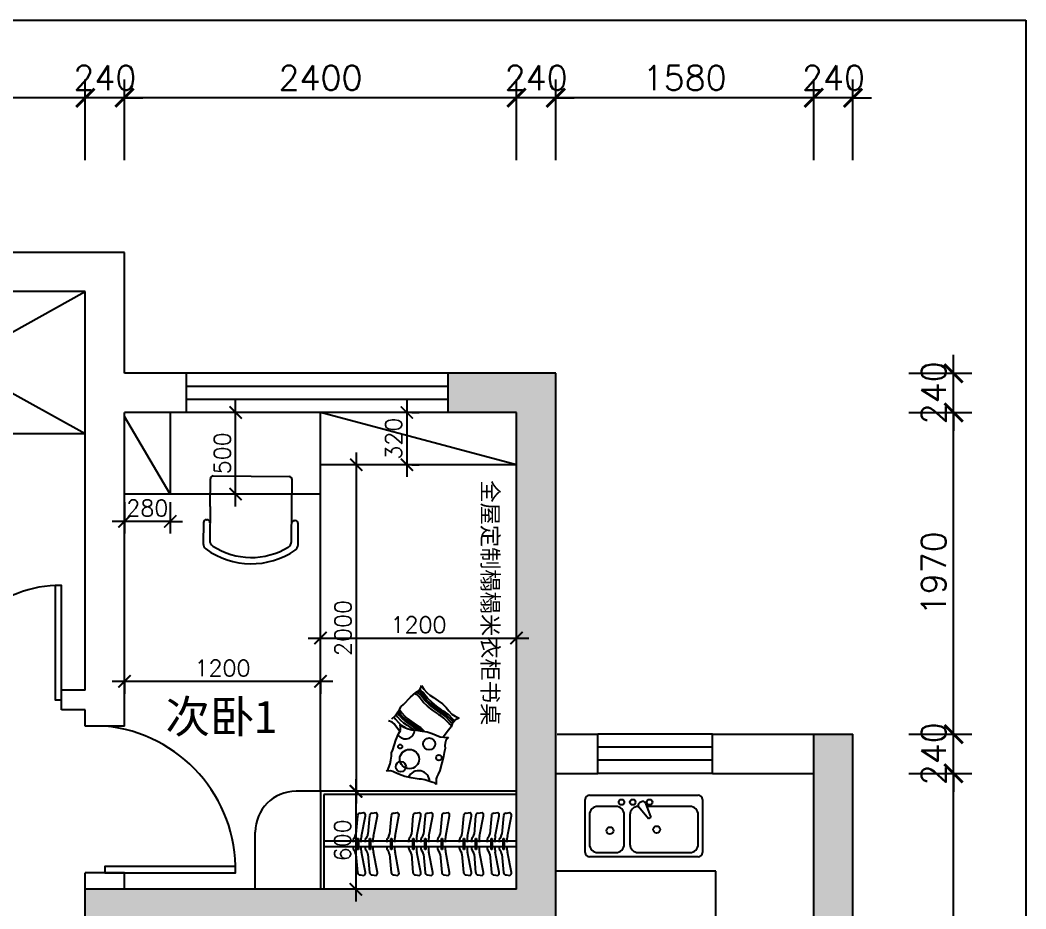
# Model space of a CAD drawing. Header units: millimetres. Extents: x 197048 to 234198, y -884 to 47075.
# Drawn here: x 204320 to 210478, y 4293 to 9736 of the extents above; entities that cross this region are included whole.
import ezdxf

# ---------------------------------------------------------------- set-up
doc = ezdxf.new("R2010")
doc.units = ezdxf.units.MM
doc.header["$PDMODE"] = 35
doc.header["$PDSIZE"] = -10
for name, color, linetype in [('1', 7, 'Continuous'), ('8', 8, 'Continuous'), ('家具内线', 251, 'Continuous'), ('家具外线', 145, 'Continuous'), ('灯具走线', 6, 'Continuous')]:
    doc.layers.add(name, color=color, linetype=linetype)
doc.styles.add('_TCH_DIM', font='simplex.shx')
doc.styles.add('样式 1', font='')
doc.styles.get('样式 1').set_extended_font_data('FangSong_GB2312')
doc.dimstyles.new('平面1-75', dxfattribs={"dimscale": 75, "dimtxt": 2, "dimasz": 1.5, "dimexe": 1.5, "dimexo": 0.625, "dimtad": 1, "dimdec": 0, "dimdsep": 46, "dimtxsty": '_TCH_DIM', "dimblk": 'ARCHTICK', "dimcen": 2.5, "dimdle": 1.5, "dimadec": 0, "dimazin": 0, "dimtfac": 1, "dimtdec": 0, "dimtix": 1, "dimtmove": 2, "dimatfit": 3, "dimldrblk": 'DOTSMALL', "dimfxl": 0, "dimarcsym": 0})
doc.dimstyles.new('平面内标注', dxfattribs={"dimscale": 50, "dimtxt": 2, "dimasz": 1.5, "dimexe": 1.5, "dimexo": 1, "dimtad": 1, "dimdec": 0, "dimdsep": 46, "dimtxsty": '_TCH_DIM', "dimblk": 'ARCHTICK', "dimcen": 2.5, "dimdle": 1.5, "dimclrd": 8, "dimclre": 8, "dimadec": 0, "dimazin": 0, "dimtfac": 1, "dimtdec": 0, "dimtix": 1, "dimtmove": 2, "dimatfit": 3, "dimfxl": 0, "dimarcsym": 0})

# ---------------------------------------------------------------- blocks, each defined once
blk = doc.blocks.new('_ArchTick')
at = {"color": 0, "linetype": 'ByBlock', "const_width": 0.15}
blk.add_lwpolyline([(-0.5, -0.5), (0.5, 0.5)], dxfattribs=at)
blk = doc.blocks.new('*D141')
at = {"layer": '1', "color": 0, "lineweight": -2}
for p, q in [((210035.1, 2250.6), (210035.1, 5235.6)), ((209760.7, 5123.1), (210147.6, 5123.1)), ((209760.7, 2363.1), (210147.6, 2363.1))]:
    blk.add_line(p, q, dxfattribs=at)
at = {"layer": 'Defpoints', "color": 0}
for p in [(209713.9, 5123.1), (210035.1, 5123.1), (209713.9, 2363.1)]:
    blk.add_point(p, dxfattribs=at)
at = {"layer": '1', "color": 0, "lineweight": -2, "xscale": 112.5, "yscale": 112.5, "zscale": 112.5}
for p, rotation in [((210035.1, 5123.1), 90), ((210035.1, 2363.1), 270)]:
    blk.add_blockref('_ArchTick', p, dxfattribs=dict(at, rotation=rotation))
at = {"layer": '1', "color": 0, "insert": (209913.2, 3743.1), "char_height": 150, "attachment_point": 5, "rotation": 90, "style": '_TCH_DIM'}
blk.add_mtext('2760', dxfattribs=at)
blk = doc.blocks.new('_DotSmall')
at = {"color": 0, "linetype": 'ByBlock', "const_width": 0.5}
blk.add_lwpolyline([(-0.0625, 0, 1), (0.0625, 0, 1)], format="xyb", close=True, dxfattribs=at)
blk = doc.blocks.new('*D142')
at = {"layer": '1', "color": 0, "lineweight": -2}
for p, q in [((210035.1, 5363.1), (210035.1, 5475.6)), ((209760.7, 5363.1), (210147.6, 5363.1)), ((210035.1, 5123.1), (210035.1, 5363.1)), ((209760.7, 5123.1), (210147.6, 5123.1)), ((210035.1, 5123.1), (210035.1, 5010.6))]:
    blk.add_line(p, q, dxfattribs=at)
at = {"layer": 'Defpoints', "color": 0}
for p in [(209713.9, 5363.1), (210035.1, 5363.1), (209713.9, 5123.1)]:
    blk.add_point(p, dxfattribs=at)
at = {"layer": '1', "color": 0, "lineweight": -2, "xscale": 112.5, "yscale": 112.5, "zscale": 112.5}
for p, rotation in [((210035.1, 5363.1), 270), ((210035.1, 5123.1), 90)]:
    blk.add_blockref('_ArchTick', p, dxfattribs=dict(at, rotation=rotation))
at = {"layer": '1', "color": 0, "insert": (209913.2, 5243.1), "char_height": 150, "attachment_point": 5, "rotation": 90, "style": '_TCH_DIM'}
blk.add_mtext('240', dxfattribs=at)
blk = doc.blocks.new('*D143')
at = {"layer": '1', "color": 0, "lineweight": -2}
for p, q in [((210035.1, 5250.6), (210035.1, 7445.6)), ((209760.7, 7333.1), (210147.6, 7333.1)), ((209760.7, 5363.1), (210147.6, 5363.1))]:
    blk.add_line(p, q, dxfattribs=at)
at = {"layer": 'Defpoints', "color": 0}
for p in [(209713.9, 7333.1), (210035.1, 7333.1), (209713.9, 5363.1)]:
    blk.add_point(p, dxfattribs=at)
at = {"layer": '1', "color": 0, "lineweight": -2, "xscale": 112.5, "yscale": 112.5, "zscale": 112.5}
for p, rotation in [((210035.1, 7333.1), 90), ((210035.1, 5363.1), 270)]:
    blk.add_blockref('_ArchTick', p, dxfattribs=dict(at, rotation=rotation))
at = {"layer": '1', "color": 0, "insert": (209913.2, 6348.1), "char_height": 150, "attachment_point": 5, "rotation": 90, "style": '_TCH_DIM'}
blk.add_mtext('1970', dxfattribs=at)
blk = doc.blocks.new('*D144')
at = {"layer": '1', "color": 0, "lineweight": -2}
for p, q in [((210035.1, 7573.1), (210035.1, 7685.6)), ((209760.7, 7573.1), (210147.6, 7573.1)), ((210035.1, 7333.1), (210035.1, 7573.1)), ((209760.7, 7333.1), (210147.6, 7333.1)), ((210035.1, 7333.1), (210035.1, 7220.6))]:
    blk.add_line(p, q, dxfattribs=at)
at = {"layer": 'Defpoints', "color": 0}
for p in [(209713.9, 7573.1), (210035.1, 7573.1), (209713.9, 7333.1)]:
    blk.add_point(p, dxfattribs=at)
at = {"layer": '1', "color": 0, "lineweight": -2, "xscale": 112.5, "yscale": 112.5, "zscale": 112.5}
for p, rotation in [((210035.1, 7573.1), 270), ((210035.1, 7333.1), 90)]:
    blk.add_blockref('_ArchTick', p, dxfattribs=dict(at, rotation=rotation))
at = {"layer": '1', "color": 0, "insert": (209913.2, 7453.1), "char_height": 150, "attachment_point": 5, "rotation": 90, "style": '_TCH_DIM'}
blk.add_mtext('240', dxfattribs=at)
blk = doc.blocks.new('*D145')
at = {"layer": '1', "color": 0, "lineweight": -2}
for p, q in [((209179.3, 8877.7), (209179.3, 9373.2)), ((209419.3, 8877.7), (209419.3, 9373.2)), ((209179.3, 9260.7), (209066.8, 9260.7)), ((209419.3, 9260.7), (209179.3, 9260.7)), ((209419.3, 9260.7), (209531.8, 9260.7))]:
    blk.add_line(p, q, dxfattribs=at)
at = {"layer": 'Defpoints', "color": 0}
for p in [(209179.3, 9260.7), (209179.3, 8830.8), (209419.3, 8830.8)]:
    blk.add_point(p, dxfattribs=at)
at = {"layer": '1', "color": 0, "lineweight": -2, "xscale": 112.5, "yscale": 112.5, "zscale": 112.5}
blk.add_blockref('_ArchTick', (209179.3, 9260.7), dxfattribs=at)
at = {"layer": '1', "color": 0, "lineweight": -2, "xscale": 112.5, "yscale": 112.5, "zscale": 112.5, "rotation": 180}
blk.add_blockref('_ArchTick', (209419.3, 9260.7), dxfattribs=at)
at = {"layer": '1', "color": 0, "insert": (209299.3, 9382.6), "char_height": 150, "attachment_point": 5, "style": '_TCH_DIM'}
blk.add_mtext('240', dxfattribs=at)
blk = doc.blocks.new('*D146')
at = {"layer": '1', "color": 0, "lineweight": -2}
for p, q in [((207599.3, 8877.7), (207599.3, 9373.2)), ((209179.3, 8877.7), (209179.3, 9373.2)), ((209291.8, 9260.7), (207486.8, 9260.7))]:
    blk.add_line(p, q, dxfattribs=at)
at = {"layer": 'Defpoints', "color": 0}
for p in [(207599.3, 9260.7), (207599.3, 8830.8), (209179.3, 8830.8)]:
    blk.add_point(p, dxfattribs=at)
at = {"layer": '1', "color": 0, "lineweight": -2, "xscale": 112.5, "yscale": 112.5, "zscale": 112.5, "rotation": 180}
blk.add_blockref('_ArchTick', (207599.3, 9260.7), dxfattribs=at)
at = {"layer": '1', "color": 0, "lineweight": -2, "xscale": 112.5, "yscale": 112.5, "zscale": 112.5}
blk.add_blockref('_ArchTick', (209179.3, 9260.7), dxfattribs=at)
at = {"layer": '1', "color": 0, "insert": (208389.3, 9382.6), "char_height": 150, "attachment_point": 5, "style": '_TCH_DIM'}
blk.add_mtext('1580', dxfattribs=at)
blk = doc.blocks.new('*D147')
at = {"layer": '1', "color": 0, "lineweight": -2}
for p, q in [((207359.3, 8877.7), (207359.3, 9373.2)), ((207599.3, 8877.7), (207599.3, 9373.2)), ((207359.3, 9260.7), (207246.8, 9260.7)), ((207599.3, 9260.7), (207359.3, 9260.7)), ((207599.3, 9260.7), (207711.8, 9260.7))]:
    blk.add_line(p, q, dxfattribs=at)
at = {"layer": 'Defpoints', "color": 0}
for p in [(207359.3, 9260.7), (207359.3, 8830.8), (207599.3, 8830.8)]:
    blk.add_point(p, dxfattribs=at)
at = {"layer": '1', "color": 0, "lineweight": -2, "xscale": 112.5, "yscale": 112.5, "zscale": 112.5}
blk.add_blockref('_ArchTick', (207359.3, 9260.7), dxfattribs=at)
at = {"layer": '1', "color": 0, "lineweight": -2, "xscale": 112.5, "yscale": 112.5, "zscale": 112.5, "rotation": 180}
blk.add_blockref('_ArchTick', (207599.3, 9260.7), dxfattribs=at)
at = {"layer": '1', "color": 0, "insert": (207479.3, 9382.6), "char_height": 150, "attachment_point": 5, "style": '_TCH_DIM'}
blk.add_mtext('240', dxfattribs=at)
blk = doc.blocks.new('*D148')
at = {"layer": '1', "color": 0, "lineweight": -2}
for p, q in [((204959.3, 8877.7), (204959.3, 9373.2)), ((207359.3, 8877.7), (207359.3, 9373.2)), ((207471.8, 9260.7), (204846.8, 9260.7))]:
    blk.add_line(p, q, dxfattribs=at)
at = {"layer": 'Defpoints', "color": 0}
for p in [(204959.3, 9260.7), (204959.3, 8830.8), (207359.3, 8830.8)]:
    blk.add_point(p, dxfattribs=at)
at = {"layer": '1', "color": 0, "lineweight": -2, "xscale": 112.5, "yscale": 112.5, "zscale": 112.5, "rotation": 180}
blk.add_blockref('_ArchTick', (204959.3, 9260.7), dxfattribs=at)
at = {"layer": '1', "color": 0, "lineweight": -2, "xscale": 112.5, "yscale": 112.5, "zscale": 112.5}
blk.add_blockref('_ArchTick', (207359.3, 9260.7), dxfattribs=at)
at = {"layer": '1', "color": 0, "insert": (206159.3, 9382.6), "char_height": 150, "attachment_point": 5, "style": '_TCH_DIM'}
blk.add_mtext('2400', dxfattribs=at)
blk = doc.blocks.new('*D149')
at = {"layer": '1', "color": 0, "lineweight": -2}
for p, q in [((204719.3, 8877.7), (204719.3, 9373.2)), ((204959.3, 8877.7), (204959.3, 9373.2)), ((204719.3, 9260.7), (204606.8, 9260.7)), ((204959.3, 9260.7), (204719.3, 9260.7)), ((204959.3, 9260.7), (205071.8, 9260.7))]:
    blk.add_line(p, q, dxfattribs=at)
at = {"layer": 'Defpoints', "color": 0}
for p in [(204719.3, 9260.7), (204719.3, 8830.8), (204959.3, 8830.8)]:
    blk.add_point(p, dxfattribs=at)
at = {"layer": '1', "color": 0, "lineweight": -2, "xscale": 112.5, "yscale": 112.5, "zscale": 112.5}
blk.add_blockref('_ArchTick', (204719.3, 9260.7), dxfattribs=at)
at = {"layer": '1', "color": 0, "lineweight": -2, "xscale": 112.5, "yscale": 112.5, "zscale": 112.5, "rotation": 180}
blk.add_blockref('_ArchTick', (204959.3, 9260.7), dxfattribs=at)
at = {"layer": '1', "color": 0, "insert": (204839.3, 9382.6), "char_height": 150, "attachment_point": 5, "style": '_TCH_DIM'}
blk.add_mtext('240', dxfattribs=at)
blk = doc.blocks.new('*D150')
at = {"layer": '1', "color": 0, "lineweight": -2}
for p, q in [((203149.3, 8877.7), (203149.3, 9373.2)), ((204719.3, 8877.7), (204719.3, 9373.2)), ((204831.8, 9260.7), (203036.8, 9260.7))]:
    blk.add_line(p, q, dxfattribs=at)
at = {"layer": 'Defpoints', "color": 0}
for p in [(203149.3, 9260.7), (203149.3, 8830.8), (204719.3, 8830.8)]:
    blk.add_point(p, dxfattribs=at)
at = {"layer": '1', "color": 0, "lineweight": -2, "xscale": 112.5, "yscale": 112.5, "zscale": 112.5, "rotation": 180}
blk.add_blockref('_ArchTick', (203149.3, 9260.7), dxfattribs=at)
at = {"layer": '1', "color": 0, "lineweight": -2, "xscale": 112.5, "yscale": 112.5, "zscale": 112.5}
blk.add_blockref('_ArchTick', (204719.3, 9260.7), dxfattribs=at)
at = {"layer": '1', "color": 0, "insert": (203934.3, 9382.6), "char_height": 150, "attachment_point": 5, "style": '_TCH_DIM'}
blk.add_mtext('1570', dxfattribs=at)
blk = doc.blocks.new('554444')
at = {"layer": '家具外线', "color": 4}
for p, q in [((-540.6, 373.3), (-540.6, 243)), ((40, 243), (40, 371.3)), ((-500, 353.9), (-500, 144.1)), ((0, 144.1), (0, 351.8)), ((-518, 225), (-522, 225)), ((22, 225), (18, 225)), ((-500, 144.1), (-500, -26)), ((0, 144.1), (0, -26)), ((-18, -44), (-482, -44))]:
    blk.add_line(p, q, dxfattribs=at)
for centre, radius, start, end in [((-251.7, 19.8), 472.4, 54.40044, 125.13971), ((-251.7, 19.8), 433.7, 57.47664, 121.94119), ((-500.6, 373.3), 40, 125.13971, 180), ((-460, 353.9), 40, 121.94119, 180), ((-40, 351.8), 40, 0, 57.47664), ((0, 371.3), 40, 0, 54.40044), ((-521.6, 244), 19, 182.96605, 268.77188), ((-518, 243), 18, 270, 0), ((18, 243), 18, 180, 270), ((22, 243), 18, 270, 0), ((-482, -26), 18, 180, 270), ((-18, -26), 18, 270, 0)]:
    blk.add_arc(centre, radius, start, end, dxfattribs=at)
blk = doc.blocks.new('fdaf')
at = {"layer": '灯具走线', "color": 8, "linetype": 'ByBlock'}
for p, q in [((127561, -38309.2), (127561, -37982.7)), ((127586.8, -37956.9), (128252.9, -37956.9)), ((128278.7, -37982.7), (128278.7, -38309.2)), ((127748.6, -38025.7), (127638.4, -38025.7)), ((127947.4, -38102.1), (127888.3, -38030.3)), ((127905, -37997.6), (127893, -38004.5)), ((127929.7, -38006.4), (127962.3, -38093.5)), ((128201.4, -38025.7), (127936.9, -38025.7)), ((127586.8, -38077.2), (127586.8, -38257.6)), ((127800.2, -38257.6), (127800.2, -38077.2)), ((127834.6, -38077.2), (127834.6, -38257.6)), ((127962.3, -38093.5), (127947.4, -38102.1)), ((128252.9, -38257.6), (128252.9, -38077.2)), ((128252.9, -38334.9), (127586.8, -38334.9)), ((127638.4, -38309.2), (127748.6, -38309.2)), ((127886.1, -38309.2), (128201.4, -38309.2))]:
    blk.add_line(p, q, dxfattribs=at)
for centre, radius in [((127783, -37999.9), 17.2), ((127851.7, -37999.9), 17.2), ((127954.8, -37999.9), 17.2), ((127712.2, -38173.8), 21.5), ((127997.8, -38167.4), 21.5)]:
    blk.add_circle(centre, radius, dxfattribs=at)
for centre, radius, start, end in [((127586.8, -37982.7), 25.8, 90, 180), ((128252.9, -37982.7), 25.8, 0, 90), ((127638.4, -38077.2), 51.5, 90, 180), ((127748.6, -38077.2), 51.5, 0, 90), ((127886.1, -38077.2), 51.5, 90, 180), ((127901.6, -38019.4), 17.2, 120, 219.46232), ((127913.6, -38012.5), 17.2, 20.53768, 120), ((128201.4, -38077.2), 51.5, 0, 90), ((127638.4, -38257.6), 51.5, 180, 270), ((127748.6, -38257.6), 51.5, 270, 0), ((127886.1, -38257.6), 51.5, 180, 270), ((128201.4, -38257.6), 51.5, 270, 0), ((127586.8, -38309.2), 25.8, 180, 270), ((128252.9, -38309.2), 25.8, 270, 0)]:
    blk.add_arc(centre, radius, start, end, dxfattribs=at)
blk = doc.blocks.new('*D160')
at = {"layer": '1', "color": 8, "lineweight": -2}
for p, q in [((206159.3, 6001.9), (206159.3, 6026.9)), ((207359.3, 6001.9), (207359.3, 6026.9)), ((206084.3, 5951.9), (207434.3, 5951.9))]:
    blk.add_line(p, q, dxfattribs=at)
at = {"layer": 'Defpoints', "color": 0}
for p in [(206159.3, 5951.9), (207359.3, 5951.9), (207359.3, 5951.9)]:
    blk.add_point(p, dxfattribs=at)
at = {"layer": '1', "color": 8, "lineweight": -2, "xscale": 75, "yscale": 75, "zscale": 75, "rotation": 180}
blk.add_blockref('_ArchTick', (206159.3, 5951.9), dxfattribs=at)
at = {"layer": '1', "color": 8, "lineweight": -2, "xscale": 75, "yscale": 75, "zscale": 75}
blk.add_blockref('_ArchTick', (207359.3, 5951.9), dxfattribs=at)
at = {"layer": '1', "color": 0, "insert": (206759.3, 6033.2), "char_height": 100, "attachment_point": 5, "style": '_TCH_DIM'}
blk.add_mtext('1200', dxfattribs=at)
blk = doc.blocks.new('*D161')
at = {"layer": '1', "color": 8, "lineweight": -2}
for p, q in [((206375.6, 5088.1), (206375.6, 4338.1)), ((206325.6, 5013.1), (206300.6, 5013.1)), ((206325.6, 4413.1), (206300.6, 4413.1))]:
    blk.add_line(p, q, dxfattribs=at)
at = {"layer": 'Defpoints', "color": 0}
for p in [(206375.6, 5013.1), (206375.6, 4413.1), (206375.6, 4413.1)]:
    blk.add_point(p, dxfattribs=at)
at = {"layer": '1', "color": 8, "lineweight": -2, "xscale": 75, "yscale": 75, "zscale": 75}
for p, rotation in [((206375.6, 5013.1), 90), ((206375.6, 4413.1), 270)]:
    blk.add_blockref('_ArchTick', p, dxfattribs=dict(at, rotation=rotation))
at = {"layer": '1', "color": 0, "insert": (206294.3, 4713.1), "char_height": 100, "attachment_point": 5, "rotation": 90, "style": '_TCH_DIM'}
blk.add_mtext('600', dxfattribs=at)
blk = doc.blocks.new('*D162')
at = {"layer": '1', "color": 8, "lineweight": -2}
for p, q in [((205639.5, 6758.1), (205639.5, 7408.1)), ((205589.5, 7333.1), (205564.5, 7333.1)), ((205632.7, 6833.1), (205564.5, 6833.1))]:
    blk.add_line(p, q, dxfattribs=at)
at = {"layer": 'Defpoints', "color": 0}
for p in [(205639.5, 7333.1), (205639.5, 7333.1), (205682.7, 6833.1)]:
    blk.add_point(p, dxfattribs=at)
at = {"layer": '1', "color": 8, "lineweight": -2, "xscale": 75, "yscale": 75, "zscale": 75}
for p, rotation in [((205639.5, 7333.1), 90), ((205639.5, 6833.1), 270)]:
    blk.add_blockref('_ArchTick', p, dxfattribs=dict(at, rotation=rotation))
at = {"layer": '1', "color": 0, "insert": (205558.2, 7083.1), "char_height": 100, "attachment_point": 5, "rotation": 90, "style": '_TCH_DIM'}
blk.add_mtext('500', dxfattribs=at)
blk = doc.blocks.new('*D204')
at = {"layer": '1', "color": 8, "lineweight": -2}
for p, q in [((206234.3, 5686.1), (204884.3, 5686.1)), ((204959.3, 5686.1), (204959.3, 5611.1)), ((206159.3, 5686.1), (206159.3, 5611.1))]:
    blk.add_line(p, q, dxfattribs=at)
at = {"layer": 'Defpoints', "color": 0}
for p in [(204959.3, 5736.1), (206159.3, 5736.1), (204959.3, 5686.1)]:
    blk.add_point(p, dxfattribs=at)
at = {"layer": '1', "color": 8, "lineweight": -2, "xscale": 75, "yscale": 75, "zscale": 75, "rotation": 180}
blk.add_blockref('_ArchTick', (204959.3, 5686.1), dxfattribs=at)
at = {"layer": '1', "color": 8, "lineweight": -2, "xscale": 75, "yscale": 75, "zscale": 75}
blk.add_blockref('_ArchTick', (206159.3, 5686.1), dxfattribs=at)
at = {"layer": '1', "color": 0, "insert": (205559.3, 5767.4), "char_height": 100, "attachment_point": 5, "style": '_TCH_DIM'}
blk.add_mtext('1200', dxfattribs=at)
blk = doc.blocks.new('*D205')
at = {"layer": '1', "color": 8, "lineweight": -2}
for p, q in [((204959.3, 6783.1), (204959.3, 6591.1)), ((205239.5, 6783.1), (205239.5, 6591.1)), ((204959.3, 6666.1), (204884.3, 6666.1)), ((205239.5, 6666.1), (204959.3, 6666.1)), ((205239.5, 6666.1), (205314.5, 6666.1))]:
    blk.add_line(p, q, dxfattribs=at)
at = {"layer": 'Defpoints', "color": 0}
for p in [(204959.3, 6833.1), (205239.5, 6833.1), (204959.3, 6666.1)]:
    blk.add_point(p, dxfattribs=at)
at = {"layer": '1', "color": 8, "lineweight": -2, "xscale": 75, "yscale": 75, "zscale": 75}
blk.add_blockref('_ArchTick', (204959.3, 6666.1), dxfattribs=at)
at = {"layer": '1', "color": 8, "lineweight": -2, "xscale": 75, "yscale": 75, "zscale": 75, "rotation": 180}
blk.add_blockref('_ArchTick', (205239.5, 6666.1), dxfattribs=at)
at = {"layer": '1', "color": 0, "insert": (205099.4, 6747.4), "char_height": 100, "attachment_point": 5, "style": '_TCH_DIM'}
blk.add_mtext('280', dxfattribs=at)
blk = doc.blocks.new('*D206')
at = {"layer": '1', "color": 8, "lineweight": -2}
for p, q in [((206377.9, 7088.1), (206377.9, 4938.1)), ((206357.9, 7013.1), (206302.9, 7013.1)), ((206357.9, 5013.1), (206302.9, 5013.1))]:
    blk.add_line(p, q, dxfattribs=at)
at = {"layer": 'Defpoints', "color": 0}
for p in [(206407.9, 7013.1), (206377.9, 5013.1), (206407.9, 5013.1)]:
    blk.add_point(p, dxfattribs=at)
at = {"layer": '1', "color": 8, "lineweight": -2, "xscale": 75, "yscale": 75, "zscale": 75}
for p, rotation in [((206377.9, 7013.1), 90), ((206377.9, 5013.1), 270)]:
    blk.add_blockref('_ArchTick', p, dxfattribs=dict(at, rotation=rotation))
at = {"layer": '1', "color": 0, "insert": (206296.7, 6013.1), "char_height": 100, "attachment_point": 5, "rotation": 90, "style": '_TCH_DIM'}
blk.add_mtext('2000', dxfattribs=at)
blk = doc.blocks.new('*D207')
at = {"layer": '1', "color": 8, "lineweight": -2}
for p, q in [((206687.9, 7408.1), (206687.9, 6938.1)), ((206717.9, 7333.1), (206762.9, 7333.1)), ((206717.9, 7013.1), (206762.9, 7013.1))]:
    blk.add_line(p, q, dxfattribs=at)
at = {"layer": 'Defpoints', "color": 0}
for p in [(206667.9, 7333.1), (206667.9, 7013.1), (206687.9, 7013.1)]:
    blk.add_point(p, dxfattribs=at)
at = {"layer": '1', "color": 8, "lineweight": -2, "xscale": 75, "yscale": 75, "zscale": 75}
for p, rotation in [((206687.9, 7333.1), 90), ((206687.9, 7013.1), 270)]:
    blk.add_blockref('_ArchTick', p, dxfattribs=dict(at, rotation=rotation))
at = {"layer": '1', "color": 0, "insert": (206606.7, 7173.1), "char_height": 100, "attachment_point": 5, "rotation": 90, "style": '_TCH_DIM'}
blk.add_mtext('320', dxfattribs=at)

msp = doc.modelspace()

# ---------------------------------------------------------------- hatches: boundary and pattern name
at = {"layer": '1'}
for points in [[(207359.3, 4413.1), (204959.3, 4413.1), (204719.3, 4413.1), (204719.3, 4173.1), (207599.3, 4173.1), (207599.3, 7573.1), (206939.3, 7573.1), (206939.3, 7333.1), (207359.3, 7333.1)], [(209179.3, 2363.1), (208684.7, 2363.1), (208684.7, 2123.1), (209419.3, 2123.1), (209419.3, 5363.1), (209179.3, 5363.1)]]:
    msp.add_hatch(color=8, dxfattribs=at).paths.add_polyline_path(points)

# ---------------------------------------------------------------- linework, layer by layer
at = {"color": 8}
for p, q in [((207359.3, 4706.9), (206179.3, 4706.9)), ((206179.3, 4675.5), (207359.3, 4675.5))]:
    msp.add_line(p, q, dxfattribs=at)
at = {"layer": '1', "color": 7}
for p, q in [((204959.3, 8313.1), (204189.2, 8313.1)), ((204959.3, 7573.1), (204959.3, 8313.1)), ((204719.3, 8073.1), (204189.2, 8073.1)), ((204719.3, 5633.1), (204719.3, 8073.1)), ((205339.5, 7573.1), (204959.3, 7573.1)), ((205339.5, 7333.1), (205339.5, 7573.1)), ((207599.3, 7573.1), (206939.3, 7573.1)), ((206939.3, 7573.1), (206939.3, 7333.1)), ((207599.3, 4173.1), (207599.3, 7573.1)), ((205339.5, 7333.1), (204959.3, 7333.1)), ((204959.3, 5413.1), (204959.3, 7333.1)), ((207359.3, 7333.1), (206939.3, 7333.1)), ((207359.3, 4413.1), (207359.3, 7333.1)), ((204719.3, 5633.1), (204574.3, 5633.1)), ((204574.3, 5513.1), (204574.3, 5633.1)), ((204719.3, 5513.1), (204574.3, 5513.1)), ((204719.3, 5413.1), (204719.3, 5513.1)), ((204959.3, 5413.1), (204719.3, 5413.1)), ((207608.6, 5363.1), (207858, 5363.1)), ((207858, 5123.1), (207858, 5363.1)), ((208559.3, 5363.1), (209419.3, 5363.1)), ((208559.3, 5123.1), (208559.3, 5363.1)), ((209179.3, 2363.1), (209179.3, 5363.1)), ((209419.3, 2073.1), (209419.3, 5363.1)), ((207599.3, 5123.1), (207858, 5123.1)), ((208559.3, 5123.1), (209179.3, 5123.1)), ((204719.3, 4173.1), (204719.3, 4513.1)), ((204959.3, 4513.1), (204719.3, 4513.1)), ((204959.3, 4413.1), (204959.3, 4513.1)), ((204959.3, 4413.1), (204719.3, 4413.1)), ((207359.3, 4413.1), (204959.3, 4413.1))]:
    msp.add_line(p, q, dxfattribs=at)
at = {"layer": '1', "color": 8}
for p, q in [((203149.3, 7201.6), (204719.3, 8073.1)), ((204719.3, 7201.6), (203149.3, 8073.1)), ((206939.3, 7573.1), (205339.5, 7573.1)), ((205239.5, 7333.1), (205239.5, 6833.1)), ((206939.3, 7333.1), (205339.5, 7333.1)), ((207359.3, 7013.1), (206159.3, 7333.1)), ((205239.5, 6833.1), (204959.3, 7309.5)), ((204719.3, 7201.6), (203149.3, 7201.6)), ((208559.3, 5363.1), (207858, 5363.1)), ((208559.3, 5123.1), (207858, 5123.1)), ((208579.3, 4523.1), (207599.3, 4523.1)), ((208579.3, 2363.1), (208579.3, 4523.1))]:
    msp.add_line(p, q, dxfattribs=at)
at = {"layer": '1', "color": 3}
for p, q in [((206939.3, 7493.1), (205339.5, 7493.1)), ((206939.3, 7413.1), (205339.5, 7413.1)), ((208559.3, 5283.1), (207858, 5283.1)), ((208559.3, 5203.1), (207858, 5203.1))]:
    msp.add_line(p, q, dxfattribs=at)
at = {"layer": '1', "color": 4}
for p, q in [((206159.3, 5013.1), (206159.3, 7333.1)), ((207359.3, 7013.1), (206159.3, 7013.1)), ((206159.3, 6833.1), (204959.3, 6833.1)), ((207359.3, 5013.1), (206009.3, 5013.1)), ((206159.3, 5013.1), (206159.3, 4413.1)), ((207359.3, 4993.1), (206179.3, 4993.1)), ((206179.3, 4993.1), (206179.3, 4413.1)), ((205759.3, 4413.1), (205759.3, 4763.1))]:
    msp.add_line(p, q, dxfattribs=at)
at = {"layer": '1', "color": 0}
msp.add_lwpolyline([(210477.9, 9736.1), (210477.9, -883.9), (197047.9, -883.9), (197047.9, 9736.1)], close=True, dxfattribs=at)
at = {"layer": '1', "color": 8}
for points in [[(204574.3, 5573.1), (204574.3, 6273.1), (204534.3, 6273.1), (204534.3, 5573.1), (204574.3, 5573.1)], [(204839.3, 4513.1), (205639.3, 4513.1), (205639.3, 4553.1), (204839.3, 4553.1), (204839.3, 4513.1)]]:
    msp.add_lwpolyline(points, dxfattribs=at)
for centre, radius, start, end in [((204554.3, 5593.1), 680.3, 88.31532, 181.68468), ((204755.6, 4533.1), 884, 358.70357, 84.56351)]:
    msp.add_arc(centre, radius, start, end, dxfattribs=at)
at = {"layer": '1', "color": 4}
msp.add_arc((206009.3, 4763.1), 250, 90, 180, dxfattribs=at)
at = {"layer": '8'}
for p, q in [((206401.4, 4879.2), (206425.5, 4882.5)), ((206425.5, 4880.7), (206401.4, 4877.3)), ((206475.2, 4879.2), (206499.2, 4882.5)), ((206499.2, 4880.7), (206475.2, 4877.3)), ((206607.3, 4879.2), (206631.4, 4882.5)), ((206631.4, 4880.7), (206607.3, 4877.3)), ((206741.4, 4879.2), (206765.5, 4882.5)), ((206765.5, 4880.7), (206741.4, 4877.3)), ((206815.2, 4879.2), (206839.2, 4882.5)), ((206839.2, 4880.7), (206815.2, 4877.3)), ((206917.3, 4879.2), (206941.4, 4882.5)), ((206941.4, 4880.7), (206917.3, 4877.3)), ((207051.4, 4879.2), (207075.5, 4882.5)), ((207075.5, 4880.7), (207051.4, 4877.3)), ((207125.2, 4879.2), (207149.2, 4882.5)), ((207149.2, 4880.7), (207125.2, 4877.3)), ((207221.4, 4879.2), (207245.5, 4882.5)), ((207245.5, 4880.7), (207221.4, 4877.3)), ((207295.2, 4879.2), (207319.2, 4882.5)), ((207319.2, 4880.7), (207295.2, 4877.3)), ((206385.5, 4862.6), (206375.4, 4750)), ((206409.6, 4738.5), (206433.9, 4863.4)), ((206459.2, 4862.6), (206449.2, 4750)), ((206483.4, 4738.5), (206507.7, 4863.4)), ((206591.4, 4862.6), (206581.3, 4750)), ((206615.6, 4738.5), (206639.8, 4863.4)), ((206725.5, 4862.6), (206715.4, 4750)), ((206749.6, 4738.5), (206773.9, 4863.4)), ((206799.2, 4862.6), (206789.2, 4750)), ((206823.4, 4738.5), (206847.7, 4863.4)), ((206901.4, 4862.6), (206891.3, 4750)), ((206925.6, 4738.5), (206949.8, 4863.4)), ((207035.5, 4862.6), (207025.4, 4750)), ((207059.6, 4738.5), (207083.9, 4863.4)), ((207109.2, 4862.6), (207099.2, 4750)), ((207133.4, 4738.5), (207157.7, 4863.4)), ((207205.5, 4862.6), (207195.4, 4750)), ((207229.6, 4738.5), (207253.9, 4863.4)), ((207279.2, 4862.6), (207269.2, 4750)), ((207303.4, 4738.5), (207327.7, 4863.4)), ((206358.9, 4711.5), (206358.9, 4702.2)), ((206371.9, 4739.3), (206362.5, 4724.1)), ((206384.6, 4657), (206384.6, 4723.5)), ((206384.6, 4723.5), (206391, 4723.5)), ((206391, 4723.5), (206391, 4657)), ((206432.7, 4711.5), (206432.7, 4702.2)), ((206445.7, 4739.3), (206436.3, 4724.1)), ((206458.4, 4657), (206458.4, 4723.5)), ((206458.4, 4723.5), (206464.7, 4723.5)), ((206464.7, 4723.5), (206464.7, 4657)), ((206564.8, 4711.5), (206564.8, 4702.2)), ((206577.8, 4739.3), (206568.4, 4724.1)), ((206590.5, 4657), (206590.5, 4723.5)), ((206590.5, 4723.5), (206596.9, 4723.5)), ((206596.9, 4723.5), (206596.9, 4657)), ((206698.9, 4711.5), (206698.9, 4702.2)), ((206711.9, 4739.3), (206702.5, 4724.1)), ((206724.6, 4657), (206724.6, 4723.5)), ((206724.6, 4723.5), (206731, 4723.5)), ((206731, 4723.5), (206731, 4657)), ((206772.7, 4711.5), (206772.7, 4702.2)), ((206785.7, 4739.3), (206776.3, 4724.1)), ((206798.4, 4657), (206798.4, 4723.5)), ((206798.4, 4723.5), (206804.7, 4723.5)), ((206804.7, 4723.5), (206804.7, 4657)), ((206874.8, 4711.5), (206874.8, 4702.2)), ((206887.8, 4739.3), (206878.4, 4724.1)), ((206900.5, 4657), (206900.5, 4723.5)), ((206900.5, 4723.5), (206906.9, 4723.5)), ((206906.9, 4723.5), (206906.9, 4657)), ((207008.9, 4711.5), (207008.9, 4702.2)), ((207021.9, 4739.3), (207012.5, 4724.1)), ((207034.6, 4657), (207034.6, 4723.5)), ((207034.6, 4723.5), (207041, 4723.5)), ((207041, 4723.5), (207041, 4657)), ((207082.7, 4711.5), (207082.7, 4702.2)), ((207095.7, 4739.3), (207086.3, 4724.1)), ((207108.4, 4657), (207108.4, 4723.5)), ((207108.4, 4723.5), (207114.7, 4723.5)), ((207114.7, 4723.5), (207114.7, 4657)), ((207178.9, 4711.5), (207178.9, 4702.2)), ((207191.9, 4739.3), (207182.5, 4724.1)), ((207204.6, 4657), (207204.6, 4723.5)), ((207204.6, 4723.5), (207211, 4723.5)), ((207211, 4723.5), (207211, 4657)), ((207252.7, 4711.5), (207252.7, 4702.2)), ((207265.7, 4739.3), (207256.3, 4724.1)), ((207278.4, 4657), (207278.4, 4723.5)), ((207278.4, 4723.5), (207284.7, 4723.5)), ((207284.7, 4723.5), (207284.7, 4657)), ((206358.9, 4678.2), (206358.9, 4667.1)), ((206362.5, 4654.5), (206371.9, 4639.3)), ((206375.4, 4628.7), (206385.5, 4516)), ((206391, 4657), (206384.6, 4657)), ((206433.9, 4515.3), (206409.6, 4640.1)), ((206432.7, 4678.2), (206432.7, 4667.1)), ((206436.3, 4654.5), (206445.7, 4639.3)), ((206449.2, 4628.7), (206459.2, 4516)), ((206464.7, 4657), (206458.4, 4657)), ((206507.7, 4515.3), (206483.4, 4640.1)), ((206564.8, 4678.2), (206564.8, 4667.1)), ((206568.4, 4654.5), (206577.8, 4639.3)), ((206581.3, 4628.7), (206591.4, 4516)), ((206596.9, 4657), (206590.5, 4657)), ((206639.8, 4515.3), (206615.6, 4640.1)), ((206698.9, 4678.2), (206698.9, 4667.1)), ((206702.5, 4654.5), (206711.9, 4639.3)), ((206715.4, 4628.7), (206725.5, 4516)), ((206731, 4657), (206724.6, 4657)), ((206773.9, 4515.3), (206749.6, 4640.1)), ((206772.7, 4678.2), (206772.7, 4667.1)), ((206776.3, 4654.5), (206785.7, 4639.3)), ((206789.2, 4628.7), (206799.2, 4516)), ((206804.7, 4657), (206798.4, 4657)), ((206847.7, 4515.3), (206823.4, 4640.1)), ((206874.8, 4678.2), (206874.8, 4667.1)), ((206878.4, 4654.5), (206887.8, 4639.3)), ((206891.3, 4628.7), (206901.4, 4516)), ((206906.9, 4657), (206900.5, 4657)), ((206949.8, 4515.3), (206925.6, 4640.1)), ((207008.9, 4678.2), (207008.9, 4667.1)), ((207012.5, 4654.5), (207021.9, 4639.3)), ((207025.4, 4628.7), (207035.5, 4516)), ((207041, 4657), (207034.6, 4657)), ((207083.9, 4515.3), (207059.6, 4640.1)), ((207082.7, 4678.2), (207082.7, 4667.1)), ((207086.3, 4654.5), (207095.7, 4639.3)), ((207099.2, 4628.7), (207109.2, 4516)), ((207114.7, 4657), (207108.4, 4657)), ((207157.7, 4515.3), (207133.4, 4640.1)), ((207178.9, 4678.2), (207178.9, 4667.1)), ((207182.5, 4654.5), (207191.9, 4639.3)), ((207195.4, 4628.7), (207205.5, 4516)), ((207211, 4657), (207204.6, 4657)), ((207253.9, 4515.3), (207229.6, 4640.1)), ((207252.7, 4678.2), (207252.7, 4667.1)), ((207256.3, 4654.5), (207265.7, 4639.3)), ((207269.2, 4628.7), (207279.2, 4516)), ((207284.7, 4657), (207278.4, 4657)), ((207327.7, 4515.3), (207303.4, 4640.1)), ((206401.4, 4501.3), (206425.5, 4498)), ((206475.2, 4501.3), (206499.2, 4498)), ((206607.3, 4501.3), (206631.4, 4498)), ((206741.4, 4501.3), (206765.5, 4498)), ((206815.2, 4501.3), (206839.2, 4498)), ((206917.3, 4501.3), (206941.4, 4498)), ((207051.4, 4501.3), (207075.5, 4498)), ((207125.2, 4501.3), (207149.2, 4498)), ((207221.4, 4501.3), (207245.5, 4498)), ((207295.2, 4501.3), (207319.2, 4498))]:
    msp.add_line(p, q, dxfattribs=at)
for centre, radius, start, end in [((206401.4, 4863.2), 16, 90, 175.37628), ((206418.2, 4868.3), 16, 349.01113, 62.94331), ((206418.2, 4866.4), 16, 349.01113, 62.94331), ((206475.2, 4863.2), 16, 90, 175.37628), ((206491.9, 4868.3), 16, 349.01113, 62.94331), ((206491.9, 4866.4), 16, 349.01113, 62.94331), ((206607.3, 4863.2), 16, 90, 175.37628), ((206624.1, 4868.3), 16, 349.01113, 62.94331), ((206624.1, 4866.4), 16, 349.01113, 62.94331), ((206741.4, 4863.2), 16, 90, 175.37628), ((206758.2, 4868.3), 16, 349.01113, 62.94331), ((206758.2, 4866.4), 16, 349.01113, 62.94331), ((206815.2, 4863.2), 16, 90, 175.37628), ((206831.9, 4868.3), 16, 349.01113, 62.94331), ((206831.9, 4866.4), 16, 349.01113, 62.94331), ((206917.3, 4863.2), 16, 90, 175.37628), ((206934.1, 4868.3), 16, 349.01113, 62.94331), ((206934.1, 4866.4), 16, 349.01113, 62.94331), ((207051.4, 4863.2), 16, 90, 175.37628), ((207068.2, 4868.3), 16, 349.01113, 62.94331), ((207068.2, 4866.4), 16, 349.01113, 62.94331), ((207125.2, 4863.2), 16, 90, 175.37628), ((207141.9, 4868.3), 16, 349.01113, 62.94331), ((207141.9, 4866.4), 16, 349.01113, 62.94331), ((207221.4, 4863.2), 16, 90, 175.37628), ((207238.2, 4868.3), 16, 349.01113, 62.94331), ((207238.2, 4866.4), 16, 349.01113, 62.94331), ((207295.2, 4863.2), 16, 90, 175.37628), ((207311.9, 4868.3), 16, 349.01113, 62.94331), ((207311.9, 4866.4), 16, 349.01113, 62.94331), ((206351.5, 4751.9), 24, 328.28634, 355.37628), ((206425.2, 4751.9), 24, 328.28634, 355.37628), ((206557.4, 4751.9), 24, 328.28634, 355.37628), ((206691.5, 4751.9), 24, 328.28634, 355.37628), ((206765.2, 4751.9), 24, 328.28634, 355.37628), ((206867.4, 4751.9), 24, 328.28634, 355.37628), ((207001.5, 4751.9), 24, 328.28634, 355.37628), ((207075.2, 4751.9), 24, 328.28634, 355.37628), ((207171.5, 4751.9), 24, 328.28634, 355.37628), ((207245.2, 4751.9), 24, 328.28634, 355.37628), ((206382.9, 4711.5), 24, 148.28634, 180), ((206521.1, 4711.1), 114.8, 166.17722, 184.41605), ((206456.7, 4711.5), 24, 148.28634, 180), ((206594.8, 4711.1), 114.8, 166.17722, 184.41605), ((206588.8, 4711.5), 24, 148.28634, 180), ((206727, 4711.1), 114.8, 166.17722, 184.41605), ((206722.9, 4711.5), 24, 148.28634, 180), ((206861.1, 4711.1), 114.8, 166.17722, 184.41605), ((206796.7, 4711.5), 24, 148.28634, 180), ((206934.8, 4711.1), 114.8, 166.17722, 184.41605), ((206898.8, 4711.5), 24, 148.28634, 180), ((207037, 4711.1), 114.8, 166.17722, 184.41605), ((207032.9, 4711.5), 24, 148.28634, 180), ((207171.1, 4711.1), 114.8, 166.17722, 184.41605), ((207106.7, 4711.5), 24, 148.28634, 180), ((207244.8, 4711.1), 114.8, 166.17722, 184.41605), ((207202.9, 4711.5), 24, 148.28634, 180), ((207341.1, 4711.1), 114.8, 166.17722, 184.41605), ((207276.7, 4711.5), 24, 148.28634, 180), ((207414.8, 4711.1), 114.8, 166.17722, 184.41605), ((206382.9, 4667.1), 24, 180, 211.71366), ((206351.5, 4626.7), 24, 4.62372, 31.71366), ((206521.1, 4667.5), 114.8, 174.65354, 193.82278), ((206456.7, 4667.1), 24, 180, 211.71366), ((206425.2, 4626.7), 24, 4.62372, 31.71366), ((206594.8, 4667.5), 114.8, 174.65354, 193.82278), ((206588.8, 4667.1), 24, 180, 211.71366), ((206557.4, 4626.7), 24, 4.62372, 31.71366), ((206727, 4667.5), 114.8, 174.65354, 193.82278), ((206722.9, 4667.1), 24, 180, 211.71366), ((206691.5, 4626.7), 24, 4.62372, 31.71366), ((206861.1, 4667.5), 114.8, 174.65354, 193.82278), ((206796.7, 4667.1), 24, 180, 211.71366), ((206765.2, 4626.7), 24, 4.62372, 31.71366), ((206934.8, 4667.5), 114.8, 174.65354, 193.82278), ((206898.8, 4667.1), 24, 180, 211.71366), ((206867.4, 4626.7), 24, 4.62372, 31.71366), ((207037, 4667.5), 114.8, 174.65354, 193.82278), ((207032.9, 4667.1), 24, 180, 211.71366), ((207001.5, 4626.7), 24, 4.62372, 31.71366), ((207171.1, 4667.5), 114.8, 174.65354, 193.82278), ((207106.7, 4667.1), 24, 180, 211.71366), ((207075.2, 4626.7), 24, 4.62372, 31.71366), ((207244.8, 4667.5), 114.8, 174.65354, 193.82278), ((207202.9, 4667.1), 24, 180, 211.71366), ((207171.5, 4626.7), 24, 4.62372, 31.71366), ((207341.1, 4667.5), 114.8, 174.65354, 193.82278), ((207276.7, 4667.1), 24, 180, 211.71366), ((207245.2, 4626.7), 24, 4.62372, 31.71366), ((207414.8, 4667.5), 114.8, 174.65354, 193.82278), ((206401.4, 4517.3), 16, 184.62372, 270), ((206418.2, 4512.2), 16, 297.05669, 10.98887), ((206475.2, 4517.3), 16, 184.62372, 270), ((206491.9, 4512.2), 16, 297.05669, 10.98887), ((206607.3, 4517.3), 16, 184.62372, 270), ((206624.1, 4512.2), 16, 297.05669, 10.98887), ((206741.4, 4517.3), 16, 184.62372, 270), ((206758.2, 4512.2), 16, 297.05669, 10.98887), ((206815.2, 4517.3), 16, 184.62372, 270), ((206831.9, 4512.2), 16, 297.05669, 10.98887), ((206917.3, 4517.3), 16, 184.62372, 270), ((206934.1, 4512.2), 16, 297.05669, 10.98887), ((207051.4, 4517.3), 16, 184.62372, 270), ((207068.2, 4512.2), 16, 297.05669, 10.98887), ((207125.2, 4517.3), 16, 184.62372, 270), ((207141.9, 4512.2), 16, 297.05669, 10.98887), ((207221.4, 4517.3), 16, 184.62372, 270), ((207238.2, 4512.2), 16, 297.05669, 10.98887), ((207295.2, 4517.3), 16, 184.62372, 270), ((207311.9, 4512.2), 16, 297.05669, 10.98887)]:
    msp.add_arc(centre, radius, start, end, dxfattribs=at)
at = {"layer": '家具内线'}
for p, q in [((206750.2, 5604.9), (206735, 5610.4)), ((206759.2, 5615.2), (206746.5, 5619.9)), ((206761.8, 5594.7), (206750.2, 5604.9)), ((206768.6, 5620.7), (206755.6, 5625.5)), ((206770.9, 5605), (206759.2, 5615.2)), ((206775.4, 5628.5), (206764.5, 5632.5)), ((206780.3, 5610.6), (206768.6, 5620.7)), ((206779, 5593.4), (206770.9, 5605)), ((206787.1, 5618.3), (206775.4, 5628.5)), ((206788.4, 5598.9), (206780.3, 5610.6)), ((206795.2, 5606.7), (206787.1, 5618.3)), ((206813.8, 5583.5), (206795.2, 5606.7)), ((206769.9, 5583), (206761.8, 5594.7)), ((206788.6, 5559.9), (206769.9, 5583)), ((206797.6, 5570.2), (206779, 5593.4)), ((206807, 5575.7), (206788.4, 5598.9)), ((206814.6, 5534.8), (206788.6, 5559.9)), ((206823.7, 5545.1), (206797.6, 5570.2)), ((206833.1, 5550.7), (206807, 5575.7)), ((206839.9, 5558.4), (206813.8, 5583.5)), ((206853.4, 5521.5), (206823.7, 5545.1)), ((206862.8, 5527), (206833.1, 5550.7)), ((206869.6, 5534.8), (206839.9, 5558.4)), ((206621.5, 5482.2), (206629.8, 5469.8)), ((206630.2, 5494), (206640.2, 5479)), ((206636.1, 5503.1), (206647, 5486.8)), ((206643.4, 5514.6), (206657.5, 5493.6)), ((206647, 5486.8), (206665.5, 5466.1)), ((206657.5, 5493.6), (206676, 5472.9)), ((206844.3, 5511.1), (206814.6, 5534.8)), ((206875.1, 5488.8), (206844.3, 5511.1)), ((206884.2, 5499.2), (206853.4, 5521.5)), ((206893.5, 5504.7), (206862.8, 5527)), ((206900.3, 5512.5), (206869.6, 5534.8)), ((206885.5, 5479.8), (206875.1, 5488.8)), ((206894.5, 5490.1), (206884.2, 5499.2)), ((206903.9, 5495.6), (206893.5, 5504.7)), ((206907.2, 5483.7), (206894.5, 5490.1)), ((206910.7, 5503.4), (206900.3, 5512.5)), ((206916.6, 5489.2), (206903.9, 5495.6)), ((206923.8, 5471.4), (206907.2, 5483.7)), ((206923.4, 5497), (206910.7, 5503.4)), ((206933.2, 5476.9), (206916.6, 5489.2)), ((206940, 5484.7), (206923.4, 5497)), ((206971.5, 5452.6), (206940, 5484.7)), ((206608.7, 5468.4), (206617.4, 5455.5)), ((206617.4, 5455.5), (206635.8, 5434.8)), ((206629.8, 5469.8), (206648.3, 5449.1)), ((206635.8, 5434.8), (206654, 5418.9)), ((206640.2, 5479), (206658.7, 5458.3)), ((206648.3, 5449.1), (206666.5, 5433.2)), ((206654, 5418.9), (206677, 5403.4)), ((206658.7, 5458.3), (206676.8, 5442.5)), ((206665.5, 5466.1), (206683.6, 5450.2)), ((206666.5, 5433.2), (206689.5, 5417.7)), ((206676, 5472.9), (206694.2, 5457.1)), ((206676.8, 5442.5), (206699.8, 5426.9)), ((206683.6, 5450.2), (206706.6, 5434.7)), ((206694.2, 5457.1), (206717.2, 5441.5)), ((206699.8, 5426.9), (206728.1, 5406.1)), ((206706.6, 5434.7), (206734.9, 5413.9)), ((206717.2, 5441.5), (206745.4, 5420.7)), ((206745.4, 5420.7), (206770.9, 5403.7)), ((206898.1, 5473.3), (206885.5, 5479.8)), ((206914.8, 5461), (206898.1, 5473.3)), ((206946.2, 5428.9), (206914.8, 5461)), ((206955.3, 5439.3), (206923.8, 5471.4)), ((206964.7, 5444.8), (206933.2, 5476.9)), ((206961.5, 5415.6), (206946.2, 5428.9)), ((206968, 5428.2), (206955.3, 5439.3)), ((206973.9, 5436.8), (206964.7, 5444.8)), ((206980.6, 5444.7), (206971.5, 5452.6)), ((206689.5, 5417.7), (206727.8, 5389.4)), ((206728.1, 5406.1), (206760.4, 5384.6)), ((206734.9, 5413.9), (206784.9, 5380.5)), ((206770.9, 5403.7), (206794.4, 5380.8))]:
    msp.add_line(p, q, dxfattribs=at)
for centre, radius in [((206646.9, 5287.3), 12.6), ((206824.5, 5303.1), 36.7), ((206704, 5210.3), 59.3), ((206883.9, 5219.1), 16.7), ((206651.2, 5164), 31.6)]:
    msp.add_circle(centre, radius, dxfattribs=at)
for centre, radius, start, end in [((206680.1, 5390), 55.8, 213.2347, 358.30439), ((206759.8, 5071.5), 67.7, 1.55034, 155.33628)]:
    msp.add_arc(centre, radius, start, end, dxfattribs=at)
at = {"layer": '家具外线', "color": 4}
for p, q in [((206711, 5588.8), (206743.2, 5617.8)), ((206743.2, 5617.8), (206763.1, 5630.1)), ((206763.1, 5630.1), (206773, 5646.7)), ((206773, 5646.7), (206776.9, 5661.6)), ((206776.9, 5661.6), (206791.8, 5639.4)), ((206791.8, 5639.4), (206810.3, 5618.7)), ((206810.3, 5618.7), (206828.4, 5602.8)), ((206652.5, 5532.3), (206667.6, 5544.3)), ((206667.6, 5544.3), (206711, 5588.8)), ((206828.4, 5602.8), (206851.4, 5587.3)), ((206851.4, 5587.3), (206879.6, 5566.5)), ((206879.6, 5566.5), (206905.2, 5549.4)), ((206905.2, 5549.4), (206928.7, 5526.6)), ((206616.1, 5475), (206629.5, 5493)), ((206629.5, 5493), (206642.8, 5513.4)), ((206642.8, 5513.4), (206652.5, 5532.3)), ((206928.7, 5526.6), (206945.9, 5507)), ((206945.9, 5507), (206964.3, 5486.3)), ((206964.3, 5486.3), (206983.5, 5474.2)), ((206597.9, 5435.9), (206575.4, 5444.1)), ((206595.3, 5456.5), (206616.1, 5475)), ((206609.6, 5425.7), (206597.9, 5435.9)), ((206617.7, 5414), (206609.6, 5425.7)), ((206646.6, 5420.1), (206669.8, 5406.9)), ((206649.8, 5405), (206646.6, 5420.1)), ((206966, 5425.4), (206958.5, 5409)), ((206974.9, 5438.2), (206966, 5425.4)), ((206985.1, 5449.9), (206974.9, 5438.2)), ((206983.5, 5474.2), (206995, 5466.4)), ((206994.5, 5455.4), (206985.1, 5449.9)), ((207008.1, 5460.1), (206994.5, 5455.4)), ((206995, 5466.4), (207008.1, 5460.1)), ((206644.9, 5380.3), (206617.7, 5414)), ((206620.2, 5325.5), (206636, 5365.9)), ((206636, 5365.9), (206648.3, 5385.8)), ((206648.3, 5385.8), (206649.8, 5405)), ((206669.8, 5406.9), (206695.6, 5396.7)), ((206695.6, 5396.7), (206718.9, 5390.6)), ((206718.9, 5390.6), (206746.5, 5387)), ((206746.5, 5387), (206781, 5381)), ((206781, 5381), (206811.5, 5377.2)), ((206811.5, 5377.2), (206842.7, 5367.2)), ((206842.7, 5367.2), (206866.8, 5357.4)), ((206866.8, 5357.4), (206892.6, 5347.1)), ((206942.8, 5388.4), (206910.2, 5345.3)), ((206958.5, 5409), (206942.8, 5388.4)), ((206601.2, 5266.4), (206620.2, 5325.5)), ((206892.6, 5347.1), (206915.1, 5344.8)), ((206915.1, 5344.8), (206928.9, 5343)), ((206923.5, 5308.8), (206921.3, 5293.4)), ((206927.5, 5323.8), (206923.5, 5308.8)), ((206933.4, 5332.9), (206927.5, 5323.8)), ((206928.9, 5343), (206943.5, 5343.2)), ((206943.5, 5343.2), (206933.4, 5332.9)), ((206592.9, 5227.6), (206593.1, 5248.9)), ((206593.1, 5248.9), (206601.2, 5266.4)), ((206917.1, 5250), (206912.7, 5226.2)), ((206922, 5275.4), (206917.1, 5250)), ((206921.3, 5293.4), (206922, 5275.4)), ((206575.9, 5155.5), (206586.1, 5181.3)), ((206586.1, 5181.3), (206590.1, 5203.4)), ((206590.1, 5203.4), (206592.9, 5227.6)), ((206912.7, 5226.2), (206890.6, 5141.2)), ((206563.6, 5135.6), (206570.7, 5142.6)), ((206587.4, 5138.3), (206563.6, 5135.6)), ((206570.7, 5142.6), (206575.9, 5155.5)), ((206602.4, 5134.3), (206587.4, 5138.3)), ((206614.8, 5127.5), (206602.4, 5134.3)), ((206641.9, 5115.2), (206614.8, 5127.5)), ((206676.4, 5104.4), (206641.9, 5115.2)), ((206879, 5117.5), (206871.4, 5101.7)), ((206890.6, 5141.2), (206879, 5117.5)), ((206713.5, 5096.5), (206676.4, 5104.4)), ((206751, 5090.3), (206713.5, 5096.5)), ((206764.3, 5086.8), (206751, 5090.3)), ((206778.5, 5086.7), (206764.3, 5086.8)), ((206798.9, 5083.1), (206778.5, 5086.7)), ((206841.4, 5068.5), (206798.9, 5083.1)), ((206856.4, 5064.6), (206841.4, 5068.5)), ((206868, 5054.5), (206856.4, 5064.6)), ((206868.1, 5068.7), (206868, 5054.5)), ((206868.2, 5075.8), (206868.1, 5068.7)), ((206868.3, 5090), (206868.2, 5075.8)), ((206871.4, 5101.7), (206868.3, 5090))]:
    msp.add_line(p, q, dxfattribs=at)

# ---------------------------------------------------------------- block references
at = {"color": 8}
msp.add_blockref('fdaf', (80219, 42946.6), dxfattribs=at)
at = {"layer": '1', "rotation": 179.4881206315608}
msp.add_blockref('554444', (205484.6, 6901.1), dxfattribs=at)

# ---------------------------------------------------------------- texts
at = {"color": 8, "insert": (207137.2, 6917.6), "char_height": 100, "width": 1903.76, "attachment_point": 7, "rotation": 270, "style": '样式 1'}
msp.add_mtext('{\\fSimHei|b0|i0|c134|p2;全屋定制榻榻米衣柜书桌}', dxfattribs=at)
at = {"color": 1, "insert": (205209.9, 5348), "char_height": 200, "width": 3807.521, "attachment_point": 7, "style": '样式 1'}
msp.add_mtext('{\\fSimHei|b0|i0|c134|p2;次卧1}', dxfattribs=at)

# ---------------------------------------------------------------- dimensions: what is measured, and where the dimension line sits
at = {"layer": '1'}
for base, p1, p2, dimstyle, picture, middle in [((203149.3, 9260.7), (204719.3, 8830.8), (203149.3, 8830.8), '平面1-75', '*D150', (203934.3, 9382.6)), ((204719.3, 9260.7), (204959.3, 8830.8), (204719.3, 8830.8), '平面1-75', '*D149', (204839.3, 9382.6)), ((204959.3, 9260.7), (207359.3, 8830.8), (204959.3, 8830.8), '平面1-75', '*D148', (206159.3, 9382.6)), ((207359.3, 9260.7), (207599.3, 8830.8), (207359.3, 8830.8), '平面1-75', '*D147', (207479.3, 9382.6)), ((207599.3, 9260.7), (209179.3, 8830.8), (207599.3, 8830.8), '平面1-75', '*D146', (208389.3, 9382.6)), ((209179.3, 9260.7), (209419.3, 8830.8), (209179.3, 8830.8), '平面1-75', '*D145', (209299.3, 9382.6)), ((204959.3, 6666.1), (205239.5, 6833.1), (204959.3, 6833.1), '平面内标注', '*D205', (205099.4, 6747.4)), ((204959.3, 5686.1), (206159.3, 5736.1), (204959.3, 5736.1), '平面内标注', '*D204', (205559.3, 5767.4))]:
    dim = msp.add_linear_dim(base=base, p1=p1, p2=p2, dimstyle=dimstyle, dxfattribs=at)
    dim.commit()
    dim.dimension.update_dxf_attribs({"geometry": picture, "text_midpoint": middle})
for base, p1, p2, angle, dimstyle, picture, middle in [((210035.1, 7573.1), (209713.9, 7333.1), (209713.9, 7573.1), 90, '平面1-75', '*D144', (209913.2, 7453.1)), ((205639.5, 7333.1), (205682.7, 6833.1), (205639.5, 7333.1), 90, '平面内标注', '*D162', (205558.2, 7083.1)), ((206687.9, 7013.1), (206667.9, 7333.1), (206667.9, 7013.1), 270, '平面内标注', '*D207', (206606.7, 7173.1)), ((210035.1, 7333.1), (209713.9, 5363.1), (209713.9, 7333.1), 90, '平面1-75', '*D143', (209913.2, 6348.1)), ((206377.9, 5013.1), (206407.9, 7013.1), (206407.9, 5013.1), 270, '平面内标注', '*D206', (206296.7, 6013.1)), ((207359.3, 5951.9), (206159.3, 5951.9), (207359.3, 5951.9), 180, '平面内标注', '*D160', (206759.3, 6033.2)), ((210035.1, 5363.1), (209713.9, 5123.1), (209713.9, 5363.1), 90, '平面1-75', '*D142', (209913.2, 5243.1)), ((210035.1, 5123.1), (209713.9, 2363.1), (209713.9, 5123.1), 90, '平面1-75', '*D141', (209913.2, 3743.1)), ((206375.6, 4413.1), (206375.6, 5013.1), (206375.6, 4413.1), 90, '平面内标注', '*D161', (206294.3, 4713.1))]:
    dim = msp.add_linear_dim(base=base, p1=p1, p2=p2, angle=angle, dimstyle=dimstyle, dxfattribs=at)
    dim.commit()
    dim.dimension.update_dxf_attribs({"geometry": picture, "text_midpoint": middle})

doc.saveas('drawing.dxf')
